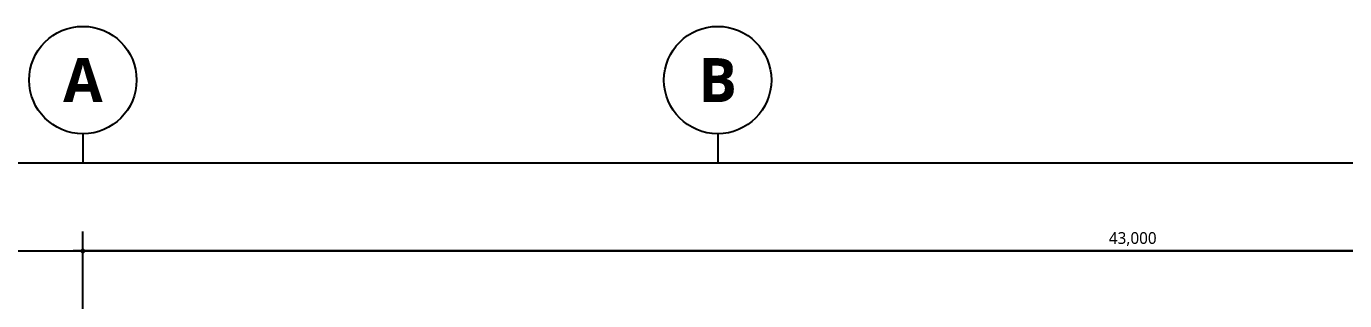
# Model space of a CAD drawing. Header units: millimetres. Extents: x 0 to 672800, y 0 to 118800.
# Drawn here: x 391743 to 418739, y 44827 to 50444 of the extents above; entities that cross this region are included whole.
import ezdxf
from ezdxf.enums import TextEntityAlignment as Align

# ---------------------------------------------------------------- set-up
doc = ezdxf.new("R2010")
doc.units = ezdxf.units.MM
doc.header["$LTSCALE"] = 200
doc.layers.get('DEFPOINTS').update_dxf_attribs({"color": 137})
doc.layers.add('check', color=61, linetype='Continuous', plot=False)
doc.styles.add('맑은고딕', font='malgun.ttf')
doc.styles.add('스타일2', font='malgunbd.ttf')
doc.dimstyles.new('CJAK', dxfattribs={"dimscale": 200, "dimtxt": 1.2, "dimasz": 0.5, "dimexe": 2, "dimexo": 3, "dimgap": 0.5, "dimtad": 1, "dimdec": 0, "dimzin": 1, "dimdsep": 46, "dimlunit": 6, "dimtxsty": '맑은고딕', "dimblk": 'CJDOT', "dimcen": 0.09, "dimdle": 1, "dimclrd": 256, "dimclre": 256, "dimclrt": 256, "dimadec": 0, "dimazin": 0, "dimtfac": 1, "dimtdec": 0, "dimtix": 1, "dimtmove": 2, "dimatfit": 3, "dimldrblk": 'CJDOT', "dimfxl": 1, "dimtolj": 1, "dimtzin": 1, "dimarcsym": 0})

# ---------------------------------------------------------------- blocks, each defined once
blk = doc.blocks.new('CJDOT')
blk.add_line((-2, 0), (2, 0))
at = {"const_width": 0.5}
blk.add_lwpolyline([(-0.25, 0, 1), (0.25, 0, 1)], format="xyb", close=True, dxfattribs=at)
blk = doc.blocks.new('*D196')
at = {"layer": 'check', "lineweight": -2, "transparency": 16777216}
for p, q in [((392900, 41044), (392900, 46244)), ((435900, 41044), (435900, 46244)), ((435800, 45844), (393000, 45844))]:
    blk.add_line(p, q, dxfattribs=at)
at = {"layer": 'DEFPOINTS', "color": 0, "transparency": 16777216}
for p in [(392900, 45844), (392900, 40444), (435900, 40444)]:
    blk.add_point(p, dxfattribs=at)
at = {"layer": 'check', "lineweight": -2, "transparency": 16777216, "xscale": 100, "yscale": 100, "zscale": 100, "rotation": 180}
blk.add_blockref('CJDOT', (392900, 45844), dxfattribs=at)
at = {"layer": 'check', "lineweight": -2, "transparency": 16777216, "xscale": 100, "yscale": 100, "zscale": 100}
blk.add_blockref('CJDOT', (435900, 45844), dxfattribs=at)
at = {"layer": 'check', "transparency": 16777216, "insert": (414400, 46088), "char_height": 240, "attachment_point": 5, "style": '맑은고딕'}
blk.add_mtext('\\A1;43,000', dxfattribs=at)
blk = doc.blocks.new('x1')
blk.add_line((0, 600), (0, 0))
blk.add_circle((0, 1700), 1100)
at = {"style": '스타일2'}
blk.add_attdef('X', text='', height=900, dxfattribs=at).set_placement((0, 1700), align=Align.MIDDLE)

msp = doc.modelspace()

# ---------------------------------------------------------------- linework, layer by layer
at = {"layer": 'DEFPOINTS'}
for points in [[(374700, 47643.6), (374700, 13243.6), (454100, 13243.6), (454100, 47643.6)], [(376500, 45843.6), (376500, 15043.6), (452300, 15043.6), (452300, 45843.6)]]:
    msp.add_lwpolyline(points, close=True, dxfattribs=at)

# ---------------------------------------------------------------- block references
for p, values in [((392900, 47643.6), {'X': 'A'}), ((405900, 47643.6), {'X': 'B'})]:
    msp.add_blockref('x1', p, dxfattribs=at).add_auto_attribs(values)

# ---------------------------------------------------------------- dimensions: what is measured, and where the dimension line sits
at = {"layer": 'check'}
dim = msp.add_linear_dim(base=(392900, 45843.6), p1=(435900, 40443.6), p2=(392900, 40443.6), dimstyle='CJAK', dxfattribs=at)
dim.commit()
dim.dimension.update_dxf_attribs({"geometry": '*D196', "text_midpoint": (414400, 46087.8)})

doc.saveas('drawing.dxf')
